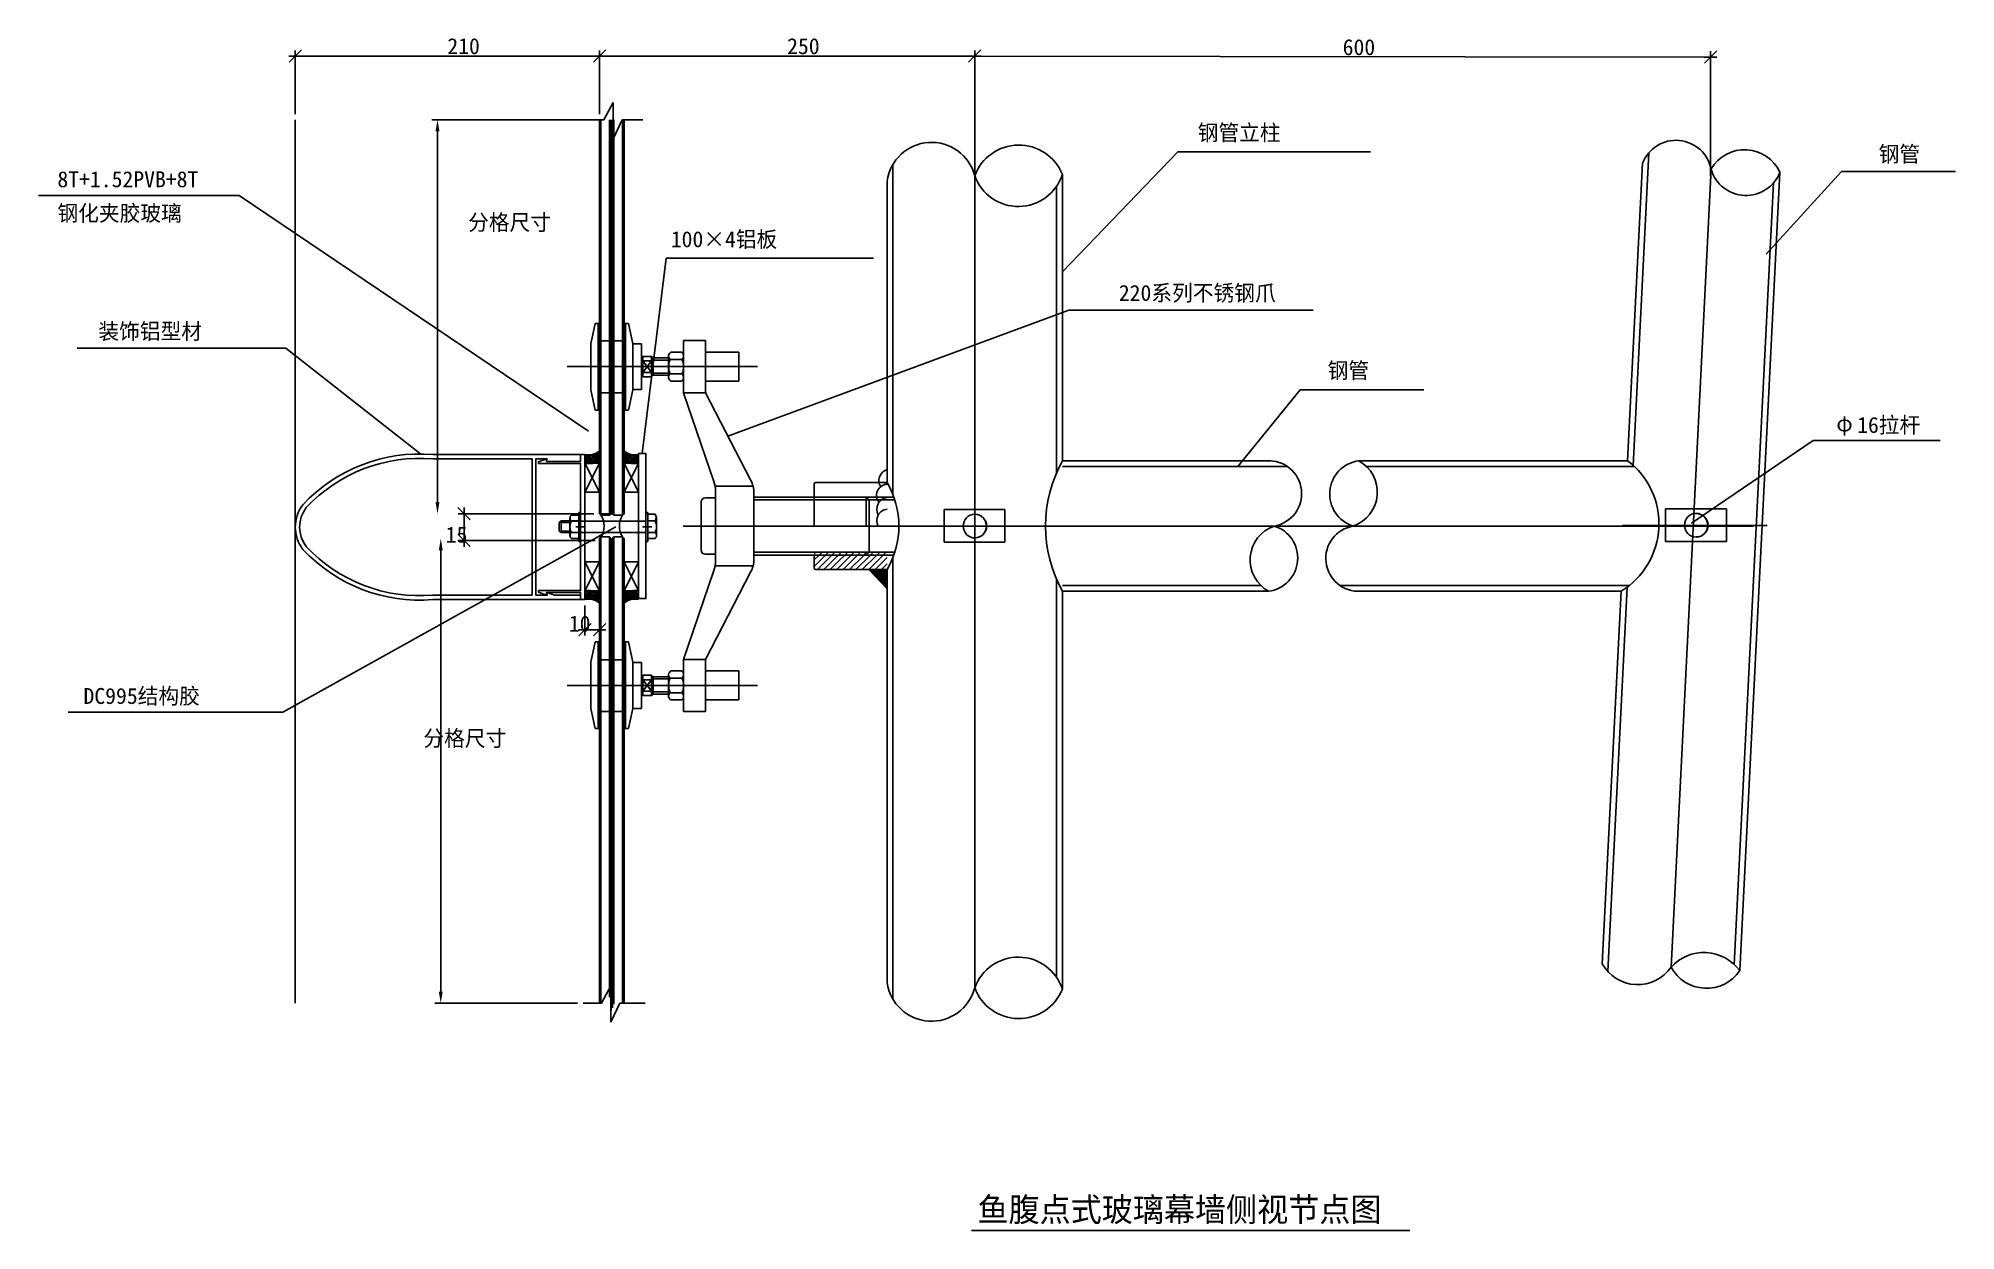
# Model space of a CAD drawing. Header units: metres. Extents: x 1782 to 3105, y -325 to 498.
import ezdxf

# ---------------------------------------------------------------- set-up
doc = ezdxf.new("R2010")
doc.units = ezdxf.units.M
for name, color, linetype in [('0-18', 7, 'Continuous'), ('1', 1, 'Continuous'), ('2', 3, 'Continuous'), ('212', 2, 'Continuous'), ('3', 5, 'Continuous'), ('4', 4, 'Continuous'), ('9', 9, 'Continuous'), ('AXIS', 8, 'Continuous'), ('LAYER1', 1, 'Continuous'), ('ZJSY-CC155-D10', 7, 'Continuous')]:
    doc.layers.add(name, color=color, linetype=linetype)

# ---------------------------------------------------------------- blocks, each defined once
blk = doc.blocks.new('A$C24B61BE2')
at = {"layer": '2', "color": 1}
blk.add_line((3.19, 34), (3.19, 34), dxfattribs=at)
at = {"layer": '4'}
blk.add_line((3.19, 36.5), (97.19, 36.5), dxfattribs=at)
for points in [[(100.19, 2.5), (100.16, 105, 0.23), (65.53, 194.71, 0.34), (34.78, 194.71, 0.23), (0.16, 105), (0.13, 2.5)], [(97.13, 36.5), (97.13, 104.95, 0.23), (63.66, 192.33, 0.34), (36.65, 192.33, 0.23), (3.19, 104.95), (3.19, 36.5)]]:
    blk.add_lwpolyline(points, format="xyb", dxfattribs=at)
blk.add_lwpolyline([(0.13, 0), (0.13, 3), (4.99, 3), (4.99, 26.5), (3.19, 26.5), (5.19, 32), (6.29, 32), (6.29, 3), (94.09, 3), (94.09, 32), (95.19, 32), (97.13, 26.5), (95.39, 26.5), (95.39, 3), (100.19, 3), (100.19, 0)], close=True, dxfattribs=at)
for points in [[(3.19, 21.05), (3.19, 3), (3.19, 21.05), (4.99, 26), (3.19, 26), (3.19, 34), (97.13, 34), (97.13, 26), (97.13, 34)], [(3.19, 34), (3.19, 26)]]:
    blk.add_lwpolyline(points, dxfattribs=at)
blk = doc.blocks.new('A$C348A1323')
for p, q in [((1.5, 28.17), (0, 24.67)), ((0, 6.17), (0, 24.67)), ((1.5, 21.17), (0, 24.67)), ((9, 28.17), (1.5, 28.17)), ((9, 21.17), (1.5, 21.17)), ((9, 0), (9, 30)), ((9, 30), (11, 30)), ((11, 30), (11, 0)), ((9, 9.17), (1.5, 9.17)), ((9, 3.17), (1.5, 3.17)), ((14.36, 15), (4.87, 15)), ((9, 3.17), (9, 9.17)), ((11, 0), (9, 0))]:
    blk.add_line(p, q)
for centre, radius, start, end in [((12.75, 15.17), 12.75, 151.93, 208.07), ((3.75, 6.17), 3.75, 126.87, 233.13)]:
    blk.add_arc(centre, radius, start, end)
blk = doc.blocks.new('A$C33763241')
for p, q in [((3.78, 0), (3.78, 30)), ((3.78, 30), (5.78, 30)), ((5.78, 30), (5.78, 0)), ((5.78, 27.17), (13.28, 27.17)), ((5.78, 21.17), (13.28, 21.17)), ((14.78, 6.17), (14.78, 24.17)), ((23.78, 21.17), (14.78, 21.17)), ((23.78, 21.17), (23.78, 9.17)), ((25.78, 19.67), (23.78, 21.17)), ((0, 15), (8.82, 15)), ((5.78, 0), (3.78, 0)), ((5.78, 9.17), (13.28, 9.17)), ((5.78, 3.17), (5.78, 9.17)), ((5.78, 3.17), (13.28, 3.17)), ((14.78, 19.67), (23.78, 19.67)), ((14.78, 10.67), (23.78, 10.67)), ((14.78, 9.17), (23.78, 9.17)), ((23.78, 9.17), (25.78, 10.67)), ((25.78, 10.67), (25.78, 19.67))]:
    blk.add_line(p, q)
for centre, radius, start, end in [((11.03, 24.17), 3.75, 306.87, 53.13), ((2.03, 15.17), 12.75, 331.93, 28.07), ((11.03, 6.17), 3.75, 306.87, 53.13)]:
    blk.add_arc(centre, radius, start, end)
blk = doc.blocks.new('A$C30BB45AE')
at = {"color": 1}
for p, q in [((0, 71.74), (0, 29.74)), ((0, 71.74), (22.6, 71.74)), ((22.6, 71.74), (22.6, 29.74)), ((0, 29.74), (22.6, 29.74))]:
    blk.add_line(p, q, dxfattribs=at)
blk.add_lwpolyline([(11.05, 100), (11.05, 0)])
at = {"color": 2}
blk.add_lwpolyline([(3.03, 50.97, 0.99), (19.43, 50.97)], format="xyb", dxfattribs=at)
for radius, start, end in [(8.2, 1.41, 178.59), (8.1, 0.71, 179.29)]:
    blk.add_arc((11.23, 50.87), radius, start, end, dxfattribs=at)
blk = doc.blocks.new('CC')
blk.add_line((-24.24, 0), (24.24, 0))
blk.add_lwpolyline([(-23.48, -23.39), (23.76, 23.82)])

msp = doc.modelspace()

# ---------------------------------------------------------------- linework, layer by layer
for p, q in [((2371.28, 182.97), (2371.28, 410.71)), ((2878.37, 206.21), (2888.71, 411.49)), ((2882.22, 203.01), (2893.09, 418.78)), ((2367.28, 191.21), (2367.28, 399.2)), ((2488.28, 206.21), (2488.28, 403.81)), ((2951.98, -141.28), (2979.15, 397.97)), ((2955.77, -145.53), (2983.52, 405.22)), ((2484.28, 198.09), (2484.28, 395.64)), ((2165.78, 301.01), (2162.78, 287.01)), ((2168.78, 301.01), (2165.78, 301.01)), ((2167.78, 241.21), (2167.78, 301.01)), ((2185.78, 301.01), (2188.78, 301.01)), ((2186.78, 241.21), (2186.78, 301.01)), ((2188.78, 301.01), (2191.78, 287.01)), ((2162.78, 255.21), (2162.78, 287.01)), ((2168.3, 289.01), (2186.78, 289.01)), ((2191.78, 255.21), (2191.78, 287.01)), ((2191.78, 287.01), (2197.78, 287.01)), ((2197.78, 255.41), (2197.78, 287.01)), ((2197.78, 277.21), (2198.78, 278.21)), ((2198.78, 278.21), (2198.78, 264.21)), ((2204.78, 278.21), (2198.78, 278.21)), ((2204.78, 278.21), (2204.78, 264.21)), ((2204.78, 278.21), (2204.78, 264.21)), ((2204.78, 278.21), (2204.78, 264.21)), ((2204.78, 278.21), (2204.78, 264.21)), ((2204.78, 264.21), (2204.78, 278.21)), ((2204.78, 264.21), (2204.78, 278.21)), ((2204.78, 264.21), (2204.78, 278.21)), ((2204.78, 278.21), (2205.78, 277.21)), ((2216.48, 263.54), (2216.48, 278.54)), ((2226.86, 278.71), (2226.86, 263.71)), ((2241.86, 281.21), (2264.99, 281.21)), ((2264.99, 281.21), (2264.99, 261.21)), ((2197.78, 265.21), (2197.78, 277.21)), ((2197.78, 265.21), (2198.78, 264.21)), ((2198.78, 275.21), (2204.78, 275.21)), ((2198.78, 267.21), (2204.78, 267.21)), ((2204.78, 264.21), (2205.78, 265.21)), ((2205.78, 277.21), (2205.78, 265.21)), ((2205.78, 277.21), (2216.48, 277.21)), ((2205.78, 265.21), (2216.48, 265.21)), ((2225.7, 276.21), (2217.62, 276.21)), ((2225.7, 266.21), (2217.62, 266.21)), ((2165.78, 241.21), (2162.78, 255.21)), ((2168.3, 253.21), (2186.78, 253.21)), ((2188.78, 241.21), (2191.78, 255.21)), ((2191.78, 255.41), (2197.78, 255.41)), ((2204.78, 264.21), (2198.78, 264.21)), ((2226.86, 253.21), (2241.86, 253.21)), ((2241.86, 261.21), (2264.99, 261.21)), ((2168.78, 241.21), (2165.78, 241.21)), ((2185.78, 241.21), (2188.78, 241.21)), ((2488.28, 202.21), (2643.64, 202.21)), ((2698.23, 202.21), (2883.07, 202.21)), ((2274.75, 188.71), (2248.58, 188.71)), ((2317.01, 190.21), (2317.01, 161.21)), ((2367.28, 191.21), (2318.01, 191.21)), ((2371.94, 181.21), (2275.36, 181.21)), ((2317.01, 181.21), (2276.18, 181.21)), ((2274.75, 133.71), (2248.57, 133.64)), ((2371.94, 141.21), (2275.36, 141.21)), ((2317.01, 141.21), (2276.18, 141.21)), ((2317.01, 141.21), (2317.01, 132.21)), ((2371.28, -165.25), (2371.28, 139.44)), ((2367.28, 131.21), (2318.01, 131.21)), ((2354.61, 131.21), (2367.28, 117.9)), ((2367.28, -153.74), (2367.28, 131.21)), ((2484.28, -150.06), (2484.28, 124.32)), ((2488.28, 120.21), (2625.23, 120.21)), ((2679.81, 120.21), (2879.54, 120.21)), ((2488.28, -158.34), (2488.28, 116.21)), ((2860.89, -140.75), (2873.84, 116.21)), ((2864.64, -146.01), (2877.98, 119)), ((2165.78, 81.21), (2162.78, 67.21)), ((2168.78, 81.21), (2165.78, 81.21)), ((2167.78, 81.21), (2167.78, 21.41)), ((2185.78, 81.21), (2188.78, 81.21)), ((2186.78, 81.21), (2186.78, 21.41)), ((2188.78, 81.21), (2191.78, 67.21)), ((2162.78, 67.21), (2162.78, 35.41)), ((2169.3, 69.01), (2186.78, 69.01)), ((2191.78, 67.21), (2191.78, 35.41)), ((2191.78, 67.01), (2197.78, 67.01)), ((2197.78, 67.01), (2197.78, 35.41)), ((2226.86, 69.21), (2241.86, 69.21)), ((2197.78, 57.21), (2198.78, 58.21)), ((2197.78, 57.21), (2197.78, 45.21)), ((2198.78, 44.21), (2198.78, 58.21)), ((2204.78, 58.21), (2198.78, 58.21)), ((2198.78, 55.21), (2204.78, 55.21)), ((2204.78, 58.21), (2205.78, 57.21)), ((2204.78, 58.21), (2204.78, 44.21)), ((2204.78, 58.21), (2204.78, 44.21)), ((2204.78, 58.21), (2204.78, 44.21)), ((2204.78, 44.21), (2204.78, 58.21)), ((2204.78, 44.21), (2204.78, 58.21)), ((2204.78, 44.21), (2204.78, 58.21)), ((2204.78, 44.21), (2204.78, 58.21)), ((2205.78, 45.21), (2205.78, 57.21)), ((2205.78, 57.21), (2216.48, 57.21)), ((2216.48, 58.87), (2216.48, 43.88)), ((2225.7, 56.21), (2217.62, 56.21)), ((2226.86, 43.71), (2226.86, 58.71)), ((2241.86, 61.21), (2264.99, 61.21)), ((2264.99, 41.21), (2264.99, 61.21)), ((2197.78, 45.21), (2198.78, 44.21)), ((2198.78, 47.21), (2204.78, 47.21)), ((2204.78, 44.21), (2198.78, 44.21)), ((2204.78, 44.21), (2205.78, 45.21)), ((2205.78, 45.21), (2216.48, 45.21)), ((2225.7, 46.21), (2217.62, 46.21)), ((2241.86, 41.21), (2264.99, 41.21)), ((2165.78, 21.41), (2162.78, 35.41)), ((2169.3, 33.21), (2186.78, 33.21)), ((2188.78, 21.41), (2191.78, 35.41)), ((2191.78, 35.41), (2197.78, 35.41)), ((2168.78, 21.41), (2165.78, 21.41)), ((2185.78, 21.41), (2188.78, 21.41)), ((2425.43, -324.92), (2728.1, -324.92))]:
    msp.add_line(p, q)
for points in [[(2225.7, 261.21, 0.46), (2225.7, 266.21, 0.23), (2225.7, 276.21, 0.46), (2225.7, 281.21), (2218.2, 281.21, 0.56), (2217.62, 276.21, 0.23), (2217.62, 266.21, 0.56), (2218.2, 261.21)], [(2225.7, 61.21, -0.46), (2225.7, 56.21, -0.23), (2225.7, 46.21, -0.46), (2225.7, 41.21), (2218.2, 41.21, -0.56), (2217.62, 46.21, -0.23), (2217.62, 56.21, -0.56), (2218.2, 61.21)]]:
    msp.add_lwpolyline(points, format="xyb", close=True)
for points in [[(2274.75, 133.71, 0.06), (2275.36, 138.59), (2275.36, 183.82, 0.12), (2273.11, 193.04), (2241.86, 253.21), (2241.86, 289.21), (2226.86, 289.21), (2226.86, 271.21), (2226.86, 253.21), (2247.79, 191.84, -0.08), (2248.86, 185.39), (2248.86, 137.02, -0.04), (2248.57, 133.64)], [(2274.75, 188.71, -0.06), (2275.36, 183.82), (2275.36, 138.59, -0.12), (2273.11, 129.37), (2241.86, 69.21), (2241.86, 33.21), (2226.86, 33.21), (2226.86, 51.21), (2226.86, 69.21), (2247.79, 130.57, 0.08), (2248.86, 137.02), (2248.86, 185.39, 0.04), (2248.57, 188.77)], [(2248.86, 180.71), (2241.86, 180.71, 0.41), (2238.86, 177.71), (2238.86, 161.21)], [(2238.86, 161.21), (2238.86, 144.71, 0.41), (2241.86, 141.71), (2248.86, 141.71)]]:
    msp.add_lwpolyline(points, format="xyb")
for centre, start, end in [((2318.01, 190.21), 90, 180), ((2318.01, 132.21), 180, 270)]:
    msp.add_arc(centre, 1, start, end)
msp.add_solid([(2354.61, 131.21), (2367.28, 131.21), (2367.28, 117.9)])
at = {"layer": '1'}
for p, q in [((2168.78, 441.48), (2168.78, 169.71)), ((2169.78, 441.48), (2169.78, 168.71)), ((2175.78, 441.48), (2175.78, 168.71)), ((2176.78, 441.48), (2176.78, 169.71)), ((2177.78, 441.48), (2177.78, 169.71)), ((2178.78, 441.48), (2178.78, 168.71)), ((2184.78, 441.48), (2184.78, 168.71)), ((2185.78, 441.48), (2185.78, 169.71)), ((2427.78, -157.42), (2427.78, 402.88)), ((2908.33, -143.14), (2936.08, 407.61)), ((2168.78, 169.71), (2169.78, 168.71)), ((2177.78, 169.71), (2169.3, 169.71)), ((2175.78, 168.71), (2169.78, 168.71)), ((2175.78, 168.71), (2176.78, 169.71)), ((2178.78, 168.71), (2177.78, 169.71)), ((2184.78, 168.71), (2178.78, 168.71)), ((2184.78, 168.71), (2185.78, 169.71)), ((2965.34, 161.21), (2226.65, 161.21)), ((2168.78, 152.71), (2169.78, 153.71)), ((2168.78, 152.71), (2168.78, -167.96)), ((2169.78, 153.71), (2169.78, -167.96)), ((2175.78, 153.71), (2169.78, 153.71)), ((2175.78, 153.71), (2176.78, 152.71)), ((2175.78, -163.85), (2175.78, 153.71)), ((2176.78, 152.71), (2176.78, -173)), ((2178.78, 153.71), (2177.78, 152.71)), ((2177.78, 152.71), (2177.78, -171.11)), ((2184.78, 153.71), (2178.78, 153.71)), ((2178.78, -168.65), (2178.78, 153.71)), ((2184.78, 153.71), (2184.78, -167.96)), ((2184.78, 153.71), (2185.78, 152.71)), ((2185.78, 152.71), (2185.78, -167.96))]:
    msp.add_line(p, q, dxfattribs=at)
at = {"layer": '4'}
for p, q in [((1958.78, 445.48), (1958.78, 489.4)), ((2176.78, 485.4), (1958.78, 485.4)), ((2168.78, 453.48), (2168.78, 489.4)), ((1958.78, -167.96), (1958.78, 441.48)), ((2158.78, 184.54), (2168.78, 204.54)), ((2158.78, 204.54), (2168.78, 184.54)), ((2195.78, 204.54), (2185.78, 184.54)), ((2195.78, 184.54), (2185.78, 204.54)), ((2164.78, 169.71), (2071.34, 169.71)), ((2075.34, 151.33), (2075.34, 169.71)), ((2200.78, 164.65), (2148.3, 164.65)), ((2165.78, 151.33), (2071.34, 151.33)), ((2200.78, 156.65), (2148.3, 156.65)), ((2158.78, 116.48), (2168.78, 136.48)), ((2158.78, 136.48), (2168.78, 116.48)), ((2195.78, 136.48), (2185.78, 116.48)), ((2195.78, 116.48), (2185.78, 136.48))]:
    msp.add_line(p, q, dxfattribs=at)
for points in [[(2158.78, 204.54), (2168.78, 204.54), (2168.78, 184.54), (2158.78, 184.54)], [(2195.78, 204.54), (2185.78, 204.54), (2185.78, 184.54), (2195.78, 184.54)], [(2195.78, 111.21), (2200.78, 111.21), (2200.78, 211.21), (2195.78, 211.21)], [(2158.78, 116.48), (2168.78, 116.48), (2168.78, 136.48), (2158.78, 136.48)], [(2195.78, 116.48), (2185.78, 116.48), (2185.78, 136.48), (2195.78, 136.48)]]:
    msp.add_lwpolyline(points, close=True, dxfattribs=at)
for centre, radius, start, end in [((2161.27, 222.29), 12.02, 258.05, 308.69), ((2193.29, 222.29), 12.02, 231.31, 281.95), ((2161.27, 222.29), 13.02, 258.98, 305.25), ((2161.27, 222.29), 14.02, 259.77, 302.41), ((2161.27, 222.29), 15.02, 260.46, 300.02), ((2161.27, 222.29), 16.02, 261.06, 297.97), ((2161.27, 222.29), 17.02, 261.59, 296.2), ((2161.27, 222.29), 18.02, 262.06, 294.64), ((2193.29, 222.29), 13.02, 234.75, 281.02), ((2193.29, 222.29), 14.02, 237.59, 280.23), ((2193.29, 222.29), 15.02, 239.98, 279.54), ((2193.29, 222.29), 16.02, 242.03, 278.94), ((2193.29, 222.29), 17.02, 243.8, 278.41), ((2193.29, 222.29), 18.02, 245.36, 277.94), ((2316.01, 161.21), 59.41, 329.67, 30.33), ((2161.27, 98.72), 18.02, 65.36, 97.94), ((2161.27, 98.72), 17.02, 63.8, 98.41), ((2161.27, 98.72), 16.02, 62.03, 98.94), ((2161.27, 98.72), 15.02, 59.98, 99.54), ((2161.27, 98.72), 14.02, 57.59, 100.23), ((2161.27, 98.72), 13.02, 54.75, 101.02), ((2161.27, 98.72), 12.02, 51.31, 101.95), ((2193.29, 98.72), 18.02, 82.06, 114.64), ((2193.29, 98.72), 17.02, 81.59, 116.2), ((2193.29, 98.72), 16.02, 81.06, 117.97), ((2193.29, 98.72), 15.02, 80.46, 120.02), ((2193.29, 98.72), 14.02, 79.77, 122.41), ((2193.29, 98.72), 13.02, 78.98, 125.25), ((2193.29, 98.72), 12.02, 78.05, 128.69)]:
    msp.add_arc(centre, radius, start, end, dxfattribs=at)
at = {"layer": '9'}
for p, q in [((2198.78, 267.21), (2204.78, 275.21)), ((2198.78, 275.21), (2204.78, 267.21)), ((2205.78, 275.71), (2216.48, 275.71)), ((2205.78, 266.71), (2216.48, 266.71)), ((2275.36, 181.21), (2275.36, 141.21)), ((2317.01, 179.21), (2275.36, 179.21)), ((2367.28, 181.21), (2317.01, 181.21)), ((2372.62, 179.21), (2317.01, 179.21)), ((2352.93, 181.21), (2352.93, 161.21)), ((2352.93, 181.21), (2354.93, 179.21)), ((2354.93, 179.21), (2354.93, 143.21)), ((2313.04, 161.21), (2367.28, 161.21)), ((2317.01, 143.21), (2275.36, 143.21)), ((2372.62, 143.21), (2317.01, 143.21)), ((2317.01, 142.22), (2317.99, 143.21)), ((2367.28, 141.21), (2317.01, 141.21)), ((2317.01, 133.38), (2324.83, 141.21)), ((2317.01, 137.8), (2320.41, 141.21)), ((2319.25, 131.21), (2329.25, 141.21)), ((2320.41, 141.21), (2322.41, 143.21)), ((2323.67, 131.21), (2332.83, 140.37)), ((2324.83, 141.21), (2326.83, 143.21)), ((2328.09, 131.21), (2334.07, 137.18)), ((2329.25, 141.21), (2331.25, 143.21)), ((2332.51, 131.21), (2335.3, 133.99)), ((2332.83, 140.37), (2333.67, 141.21)), ((2333.67, 141.21), (2335.67, 143.21)), ((2334.07, 137.18), (2338.09, 141.21)), ((2335.3, 133.99), (2342.51, 141.21)), ((2336.93, 131.21), (2346.93, 141.21)), ((2338.09, 141.21), (2340.09, 143.21)), ((2341.35, 131.21), (2351.35, 141.21)), ((2342.51, 141.21), (2344.51, 143.21)), ((2345.77, 131.21), (2355.77, 141.21)), ((2346.93, 141.21), (2348.93, 143.21)), ((2350.19, 131.21), (2360.19, 141.21)), ((2351.35, 141.21), (2352.93, 142.79)), ((2352.93, 142.79), (2353.35, 143.21)), ((2354.93, 143.21), (2352.93, 141.21)), ((2354.61, 131.21), (2364.61, 141.21)), ((2355.77, 141.21), (2357.77, 143.21)), ((2359.03, 131.21), (2367.28, 139.46)), ((2360.19, 141.21), (2362.19, 143.21)), ((2363.45, 131.21), (2367.28, 135.04)), ((2364.61, 141.21), (2366.61, 143.21)), ((2198.78, 47.21), (2204.78, 55.21)), ((2198.78, 55.21), (2204.78, 47.21)), ((2205.78, 55.71), (2216.48, 55.71)), ((2205.78, 46.71), (2216.48, 46.71))]:
    msp.add_line(p, q, dxfattribs=at)
for centre, start, end in [((2369.63, 192.47), 107.08, 212.65), ((2368, 182.21), 95.19, 217.37), ((2368.18, 172.86), 96.49, 209.64), ((2368.18, 164.95), 96.49, 207.91)]:
    msp.add_arc(centre, 8, start, end, dxfattribs=at)
at = {"layer": 'AXIS'}
for p, q in [((2168.78, 445.48), (2168.78, 489.4)), ((2176.78, 485.4), (2427.78, 485.4)), ((2427.78, 403.2), (2427.78, 489.4)), ((2427.78, 406.88), (2427.78, 488.72)), ((2427.78, 485.4), (2935.63, 484.72)), ((2935.63, 402.62), (2935.63, 488.72)), ((2166.78, 441.48), (2052.99, 441.48)), ((2159.69, 441.48), (2171.72, 441.48)), ((2184.43, 441.48), (2198.6, 441.48)), ((2056.99, 177.71), (2056.99, 433.48)), ((2488.28, 336.64), (2567.98, 419.35)), ((2567.98, 419.35), (2700.97, 419.35)), ((2974.05, 348.89), (3025.96, 405.83)), ((3025.96, 405.83), (3104.76, 405.83)), ((1781.51, 389.34), (1920.05, 389.34)), ((1920.05, 389.34), (2161.3, 226.76)), ((2214.71, 345.99), (2198.28, 211.21)), ((2214.71, 345.99), (2357.88, 345.99)), ((2492.71, 310.24), (2257.48, 223.12)), ((2492.71, 310.24), (2661.3, 310.24)), ((1808.36, 283.96), (1952.28, 283.96)), ((1952.28, 283.96), (2045.44, 210.82)), ((2146.51, 271.21), (2277.87, 271.21)), ((2609.24, 202.21), (2652.38, 255.29)), ((2652.38, 255.29), (2737.61, 255.29)), ((2922.56, 163.24), (3006.32, 220.17)), ((3006.32, 220.17), (3094.04, 220.17)), ((1950.15, 32.84), (2180.18, 160.64)), ((2367.28, 161.21), (2276.18, 161.21)), ((2059.24, 144.51), (2059.24, -159.96)), ((2158.78, 106.48), (2158.78, 85.69)), ((2168.78, 98.4), (2168.78, 85.69)), ((2158.78, 89.69), (2168.78, 89.69)), ((2146.51, 51.21), (2277.87, 51.21)), ((1802, 32.84), (1950.15, 32.84)), ((2153.54, -167.96), (2055.24, -167.96)), ((2157.54, -167.96), (2170.14, -167.96)), ((2182.85, -167.96), (2200.4, -167.96))]:
    msp.add_line(p, q, dxfattribs=at)
for centre, start, end in [((2158.29, 161.21), 326.86, 33.14), ((2196.27, 161.21), 146.86, 213.14)]:
    msp.add_arc(centre, 13.72, start, end, dxfattribs=at)
for points in [[(2055.65, 433.48), (2058.32, 433.48), (2056.99, 441.48)], [(2055.65, 177.71), (2058.32, 177.71), (2056.99, 169.71)], [(2057.91, 144.51), (2060.57, 144.51), (2059.24, 152.51)], [(2057.91, -159.96), (2060.57, -159.96), (2059.24, -167.96)]]:
    msp.add_solid(points, dxfattribs=at)
at = {"layer": 'LAYER1'}
for p, q in [((2488.28, 206.21), (2632.12, 206.21)), ((2692.84, 206.21), (2878.37, 206.21)), ((2488.28, 116.21), (2630.61, 116.21)), ((2691.34, 116.21), (2873.84, 116.21))]:
    msp.add_line(p, q, dxfattribs=at)
for centre, radius, start, end in [((2397.9, 395.01), 30.9, 14.76, 172.21), ((2458.21, 391.63), 32.44, 22.04, 159.7), ((2911.77, 402.63), 24.7, 10.52, 158.99), ((2959.18, 394.11), 26.76, 24.53, 149.7), ((2457.87, 413.65), 31.96, 199.68, 342.07), ((2960.12, 414.39), 25.13, 196.76, 338.62), ((2569.31, 161.21), 92.69, 150.95, 209.05), ((2630.72, 183.58), 22.67, 279.39, 93.53), ((2695.87, 183.29), 23.12, 97.52, 252.8), ((2680.93, 184.55), 24.72, 289.15, 61.17), ((2845.46, 162.75), 54.51, 301.37, 52.86), ((2642.53, 137.86), 24.72, 109.15, 241.17), ((2627.58, 139.12), 23.12, 277.52, 72.8), ((2692.73, 138.84), 22.67, 99.39, 273.53), ((2457.87, -168.18), 31.96, 17.93, 160.32), ((2885.35, -127.3), 27.91, 208.8, 325.43), ((2931.08, -163.76), 30.7, 36.43, 137.8), ((2932.78, -129.88), 27.81, 208.48, 325.75), ((2397.9, -149.55), 30.9, 187.79, 345.24), ((2458.21, -146.17), 32.44, 200.3, 337.96)]:
    msp.add_arc(centre, radius, start, end, dxfattribs=at)
at = {"layer": 'ZJSY-CC155-D10'}
for p, q in [((2178.21, 453.47), (2171.72, 441.48)), ((2178.21, 440.9), (2178.21, 453.47)), ((2184.43, 441.48), (2178.21, 428.34)), ((2178.21, 428.34), (2178.21, 440.9)), ((2176.61, -156), (2170.14, -167.96)), ((2176.61, -168.57), (2176.61, -156)), ((2182.85, -167.96), (2176.61, -181.13)), ((2176.61, -181.13), (2176.61, -168.57))]:
    msp.add_line(p, q, dxfattribs=at)

# ---------------------------------------------------------------- block references
at = {"xscale": 0.18, "yscale": 0.18, "zscale": 0.17}
for p in [(1958.78, 485.4), (2168.78, 485.4), (2427.78, 485.4), (2935.63, 484.72), (2158.78, 89.69), (2168.78, 89.69)]:
    msp.add_blockref('CC', p, dxfattribs=at)
at = {"xscale": 0.18, "yscale": 0.18, "zscale": 0.17, "rotation": 90}
for p in [(2075.34, 169.71), (2075.34, 151.33)]:
    msp.add_blockref('CC', p, dxfattribs=at)
at = {"layer": '0-18', "xscale": -0.67, "yscale": 0.67, "zscale": 0.67}
for name, p in [('A$C33763241', (2158.3, 150.54)), ('A$C348A1323', (2208.11, 150.54))]:
    msp.add_blockref(name, p, dxfattribs=at)
at = {"layer": '4', "rotation": 90}
msp.add_blockref('A$C24B61BE2', (2158.78, 110.35), dxfattribs=at)
at = {"layer": '4', "xscale": -1, "rotation": 270}
for p in [(2376.91, 149.97), (2874.76, 150.52)]:
    msp.add_blockref('A$C30BB45AE', p, dxfattribs=at)

# ---------------------------------------------------------------- texts
at = {"layer": '212'}
msp.add_text('φ', height=11, dxfattribs=at).set_placement((3022.37, 226.52))
at = {"layer": '3'}
msp.add_text('鱼腹点式玻璃幕墙侧视节点图', height=16.5, dxfattribs=at).set_placement((2429.64, -318.64))
at = {"layer": '4', "char_height": 11, "attachment_point": 1}
for s, insert in [('\\A1;210', (2063.78, 497.79)), ('\\A1;15', (2062.66, 160.79))]:
    msp.add_mtext(s, dxfattribs=dict(at, insert=insert))
at = {"layer": 'AXIS'}
for s, p in [('钢管立柱', (2581.66, 427.11)), ('钢管', (3051.62, 412.37)), ('8T+1.52PVB+8T', (1794.67, 394.97)), ('钢化夹胶玻璃', (1794.71, 371.59)), ('100×4铝板', (2217.99, 353.59)), ('220系列不锈钢爪', (2527.21, 316.54)), ('装饰铝型材', (1822.95, 290.12)), ('钢管', (2671.34, 263.04)), ('16拉杆', (3036.76, 225.44)), ('DC995结构胶', (1812.66, 38.46))]:
    msp.add_text(s, height=11, dxfattribs=at).set_placement(p)
at = {"layer": 'AXIS', "char_height": 11, "attachment_point": 1}
for s, insert in [('\\A1;250', (2298.28, 497.79)), ('\\A1;600', (2681.7, 497.11)), ('\\A1;分格尺寸', (2078.11, 376.25)), ('\\A1;10', (2147.64, 99.4)), ('\\A1;分格尺寸', (2047.24, 20.3))]:
    msp.add_mtext(s, dxfattribs=dict(at, insert=insert))

doc.saveas('drawing.dxf')
